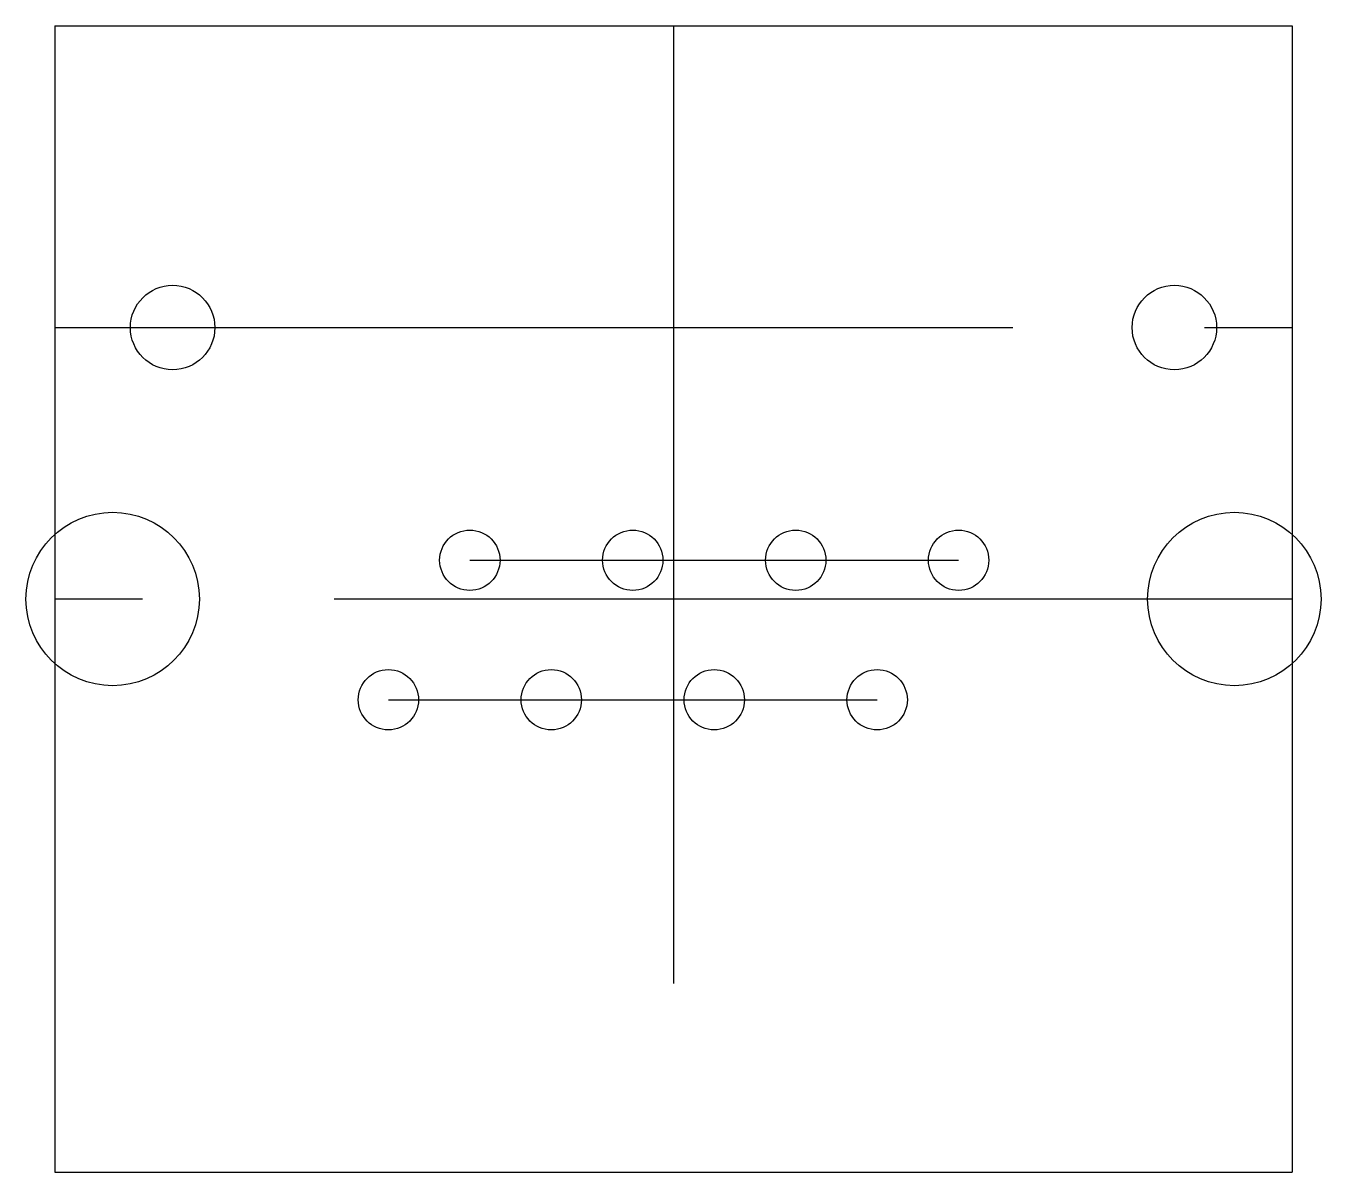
# Model space of a CAD drawing. Header units: millimetres. Extents: x -6.8 to 10.4, y -9 to 6.2.
import ezdxf

# ---------------------------------------------------------------- set-up
doc = ezdxf.new("R2010")
doc.units = ezdxf.units.MM
doc.header["$PDSIZE"] = -1
doc.linetypes.add('CENTERX2', pattern=[20.32, 12.7, -2.54, 2.54, -2.54])

msp = doc.modelspace()

# ---------------------------------------------------------------- linework, layer by layer
at = {"color": 7, "linetype": 'Continuous'}
for p, q in [((-6.389, 6.186), (10.011, 6.186)), ((-6.389, 6.186), (-6.389, -9.014)), ((10.011, 6.186), (10.011, -9.014)), ((-6.389, -9.014), (10.011, -9.014))]:
    msp.add_line(p, q, dxfattribs=at)
at = {"color": 7, "linetype": 'CENTERX2'}
for p, q in [((1.811, 6.186), (1.811, -9.014)), ((-6.389, 2.186), (10.011, 2.186)), ((-0.889, -0.9), (1.271, -0.9)), ((1.271, -0.9), (3.431, -0.9)), ((3.431, -0.9), (5.591, -0.9)), ((10.011, -1.414), (-6.389, -1.414)), ((-1.969, -2.75), (0.191, -2.75)), ((0.191, -2.75), (2.351, -2.75)), ((2.351, -2.75), (4.511, -2.75))]:
    msp.add_line(p, q, dxfattribs=at)
at = {"color": 7, "linetype": 'Continuous'}
for centre, radius in [((-4.829, 2.186), 0.56), ((8.451, 2.186), 0.56), ((-5.624, -1.414), 1.15), ((9.246, -1.414), 1.15), ((-0.889, -0.9), 0.4), ((1.271, -0.9), 0.4), ((3.431, -0.9), 0.4), ((5.591, -0.9), 0.4), ((-1.969, -2.75), 0.4), ((0.191, -2.75), 0.4), ((2.351, -2.75), 0.4), ((4.511, -2.75), 0.4)]:
    msp.add_circle(centre, radius, dxfattribs=at)
for p in [(-0.489, -0.9), (0.871, -0.9)]:
    msp.add_point(p, dxfattribs=at)

doc.saveas('drawing.dxf')
